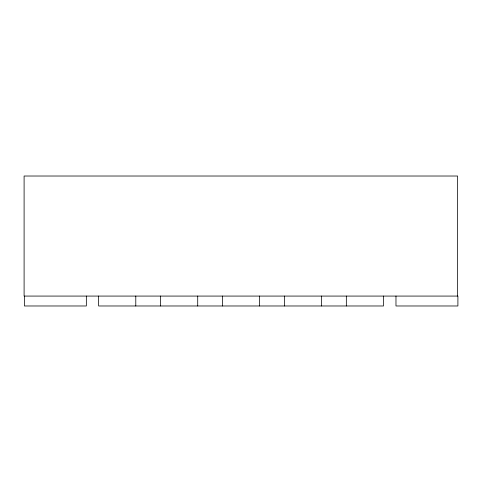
<?xml version="1.0" encoding="UTF-8"?>
<svg xmlns="http://www.w3.org/2000/svg" width="482" height="482" viewBox="0 0 482 482"><rect width="100%" height="100%" fill="white"/><g stroke="black" fill="none" stroke-linecap="round" stroke-linejoin="round"><path stroke-width="0.72" d="M457.581 296.075L457.581 176.02L24.1 176.02L24.1 296.075L457.9 296.075L457.9 305.98L395.975 305.98L395.975 296.075M383.491 296.075L383.491 305.98L98.629 305.98L98.629 296.075M346.335 296.075L346.335 305.98M321.566 296.075L321.566 305.98M284.41 296.075L284.41 305.98M259.641 296.075L259.641 305.98M222.485 296.075L222.485 305.98M197.716 296.075L197.716 305.98M160.56 296.075L160.56 305.98M135.785 296.075L135.785 305.98M86.344 296.075L86.344 305.98L24.419 305.98L24.419 296.075"/></g></svg>
